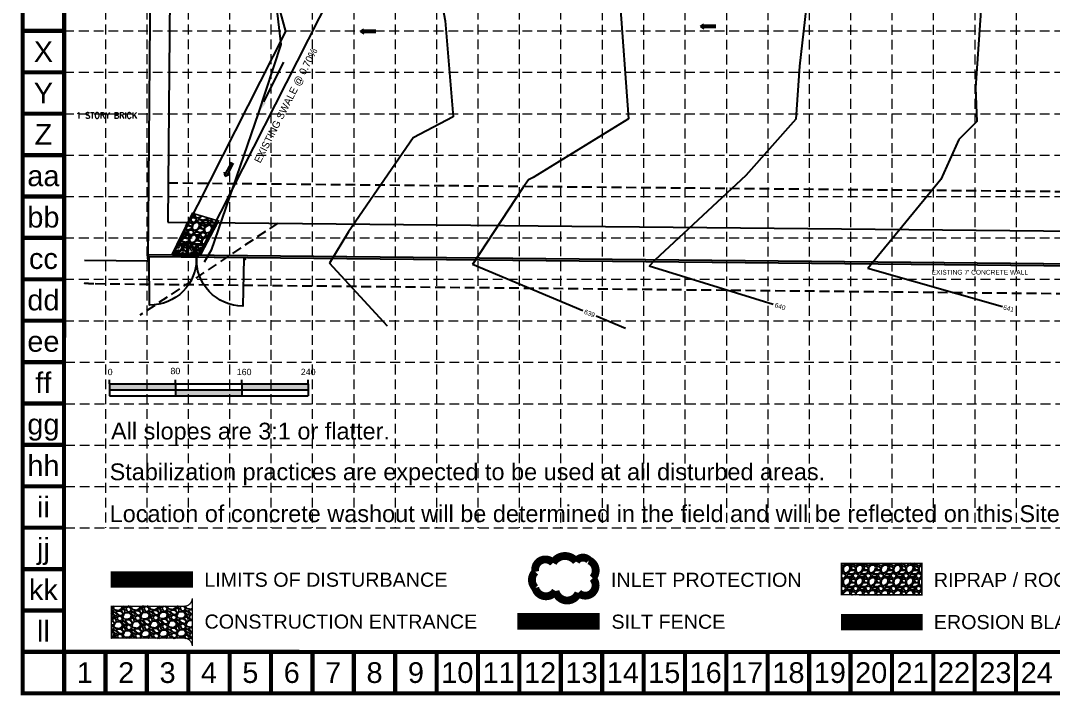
# Model space of a CAD drawing. Header units: feet. Extents: x 5061 to 5734, y 4682 to 5103.
# Drawn here: x 5060.7 to 5322.4, y 4682 to 4853.1 of the extents above; entities that cross this region are included whole.
import ezdxf
from ezdxf.enums import TextEntityAlignment as Align

# ---------------------------------------------------------------- set-up
doc = ezdxf.new("R2010")
doc.units = ezdxf.units.FT
doc.header["$LTSCALE"] = 20
doc.header["$MEASUREMENT"] = 0
for name, pattern in [('ACAD_ISO02W100', [15, 12, -3]), ('HIDDEN', [0.1875, 0.125, -0.0625]), ('PHANTOM', [1.4375, 1, -0.0625, 0.125, -0.0625, 0.125, -0.0625])]:
    doc.linetypes.add(name, pattern=pattern)
for name, color, linetype in [('BASE', 7, 'Continuous'), ('E-BLDG', 5, 'Continuous'), ('E-BLDG-TXT', 3, 'Continuous'), ('E-BOUNDARY', 4, 'PHANTOM'), ('E-ESMT', 2, 'HIDDEN'), ('E-FENCE', 1, 'Continuous'), ('E-PVMT', 2, 'Continuous'), ('EC', 35, 'Continuous'), ('GRID', 254, 'HIDDEN'), ('LEGEND', 7, 'Continuous'), ('NARROW', 7, 'Continuous'), ('P-ESMT', 2, 'HIDDEN'), ('P-FLOW-ARROWS', 250, 'Continuous')]:
    doc.layers.add(name, color=color, linetype=linetype)
doc.styles.add('Bldg-Txt-.20', font='simplex.shx', dxfattribs={"height": 0.3125})
doc.styles.add("L200'", font='ARIAL.TTF', dxfattribs={"height": 0.001969})
doc.styles.get("Standard").update_dxf_attribs({"font": 'ARIAL.TTF'})
doc.styles.add('TEXTM', font='arch-1.shx')
doc.styles.add('TEXTS', font='arch-1.shx')

# ---------------------------------------------------------------- blocks, each defined once
blk = doc.blocks.new('df')
for p, q in [((0.001, 0.013), (0.177, 0.013)), ((0.194, 0.001), (0.153, 0.031)), ((0.194, 0.001), (0.153, -0.029)), ((0.001, -0.012), (0.177, -0.012))]:
    blk.add_line(p, q)
blk = doc.blocks.new('A$C0CA6349E')
h = blk.add_hatch(color=7)
h.paths.add_polyline_path([(82.2, 7.2), (82.2, 14.4), (2.2, 14.4), (2.2, 7.2)])
h.paths.add_polyline_path([(82.2, 7.2), (82.2, 0), (162.2, 0), (162.2, 7.2)])
h.paths.add_polyline_path([(162.2, 14.4), (162.2, 7.2), (242.2, 7.2), (242.2, 14.4)])
at = {"color": 7}
for p, q in [((2.2, 14.4), (2.2, 19.2)), ((2.2, 14.4), (82.2, 14.4)), ((2.2, 14.4), (2.2, 0)), ((82.2, 14.4), (82.2, 19.2)), ((82.2, 14.4), (242.2, 14.4)), ((82.2, 14.4), (82.2, 0)), ((162.2, 14.4), (162.2, 19.2)), ((162.2, 14.4), (162.2, 0)), ((242.2, 14.4), (242.2, 19.2)), ((242.2, 14.4), (242.2, 0)), ((2.2, 7.2), (242.2, 7.2)), ((2.2, 0), (82.2, 0)), ((82.2, 0), (242.2, 0))]:
    blk.add_line(p, q, dxfattribs=at)
for s, p in [('0', (0.1, 24.9)), ('80', (75.9, 26.1)), ('160', (156, 24.9)), ('240', (233.4, 24.9))]:
    blk.add_text(s, height=7.68, dxfattribs=at).set_placement(p)

msp = doc.modelspace()

# ---------------------------------------------------------------- hatches: boundary and pattern name
at = {"layer": 'LEGEND', "linetype": 'ACAD_ISO02W100'}
h = msp.add_hatch(dxfattribs=at)
h.set_pattern_fill('GRAVEL', color=240, scale=3.199581, angle=-12.1964, style=0)
h.set_pattern_definition([(215.816405, (4842.67717, 4685.695), (-31.10249249, -22.73864798), [0.43046, -42.6155]), (172.773305, (4842.32812, 4685.4431), (38.2043178, -4.984112304), [0.73868, -73.129383]), (120.314005, (4841.5953, 4685.53602), (23.8381095, -41.16056358), [0.520853, -51.56455]), (255.077305, (4840.20664, 4685.0178), (16.64643206, 61.87132686), [0.672674, -66.594665]), (280.637305, (4840.03342, 4684.36781), (-7.52540445, 40.90813195), [0.65961, -65.301442]), (345.077305, (4840.15518, 4683.71954), (-61.87132686, 16.64643206), [0.672674, -66.594665]), (25.497805, (4840.80516, 4683.54631), (-47.41528694, -22.48620137), [0.889576, -88.067984]), (60.058905, (4841.6081, 4683.92926), (36.76256665, 64.07030778), [0.839852, -83.14534]), (109.233205, (4842.02727, 4684.65702), (-16.23153772, 46.06335245), [0.674952, -66.820283]), (163.04001, (4841.80494, 4685.2943), (33.72505716, -10.56283227), [0.77056, -37.757497]), (210.201005, (4841.06789, 4685.51908), (-44.963878247, -26.289524497), [0.996503, -98.65388]), (126.6177, (4843.29597, 4684.31733), (-17.83583394, 23.49585493), [0.34012, -33.67189]), (159.272805, (4843.0931, 4684.59032), (39.30381147, -15.0421536), [0.647074, -64.060446]), (212.8036, (4842.488, 4684.8193), (-0.675954, -3.127365), [0.452488, -4.0724]), (191.0022, (4842.3501, 4685.24194), (16.9887274, 2.87496194), [0.243674, -24.12361]), (279.605, (4842.1109, 4685.19543), (-1.0995013, 10.0580464), [0.344604, -16.885667]), (18.7674, (4842.1684, 4684.85566), (10.7339951, 4.2268748), [0.5597, -18.096904]), (149.3687, (4842.6984, 4685.0357), (5.578776, -4.4792672), [0.404718, -9.713246]), (4.193105, (4840.29704, 4685.58749), (33.30150265, 2.62252708), [0.566966, -56.129754]), (58.149805, (4840.8625, 4685.62894), (-19.94493628, -31.6971963), [0.475653, -47.08954]), (281.0022, (4842.83354, 4685.6612), (-2.87496194, 16.9887274), [0.487344, -23.87994]), (331.414105, (4842.92655, 4685.18281), (-29.24578837, 16.1416105), [0.566966, -56.129754]), (327.2476, (4839.87795, 4683.64852), (-14.28491975, 9.63448657), [0.546744, -26.79049]), (282.578705, (4840.33777, 4683.35273), (-8.20129833, 37.78077803), [0.45811, -45.352918]), (54.605, (4842.18886, 4682.52708), (9.6345018, 14.28490953), [0.487344, -23.87994]), (5.157605, (4842.47114, 4682.92435), (-43.35954891, -3.7220346), [0.53635, -53.098403]), (57.2476, (4840.65645, 4682.8583), (-9.63448657, -14.28491975), [0.273372, -27.06386]), (89.1135, (4842.0012, 4682.56763), (-0.4235399, 13.1854102), [0.163147, -16.151578]), (153.7674, (4842.00374, 4682.7308), (8.7061406, -5.1552202), [0.65961, -12.5326]), (173.812605, (4841.41207, 4683.02232), (31.94959142, -3.63217833), [0.61128, -60.51663]), (291.4937, (4842.1076, 4684.5742), (-1.7754603, 6.9306813), [0.46145, -11.074803]), (340.960805, (4842.27665, 4684.14483), (51.813270245, -17.745970693), [0.805635, -79.757757]), (48.749, (4843.0382, 4683.88203), (-17.24113396, -19.18773214), [0.329416, -32.612286]), (77.8036, (4843.2554, 4684.1297), (-2.45141, 3.803318), [0.191975, -3.007606]), (108.060005, (4841.3698, 4683.12966), (7.77775965, -24.59536736), [0.4445, -44.0055]), (35.816405, (4841.232, 4683.55226), (31.10249249, 22.73864798), [0.860918, -42.185042]), (347.8036, (4841.93, 4684.056), (3.803318, 2.45141), [0.83189, -2.36769]), (313.108405, (4842.74323, 4683.88031), (-26.5419367, 28.65111031), [0.5059, -50.083918]), (241.8582, (4843.08895, 4683.51098), (-5.8311797, -11.8335019), [0.465865, -22.827436]), (195.449605, (4842.86922, 4683.10018), (-66.179445734, -18.430539164), [0.75851, -75.092483]), (163.229705, (4842.13812, 4682.89812), (-39.979781464, 11.914750275), [0.802452, -79.442633])])
h.paths.add_polyline_path([(5099.13, 4794.01), (5106.44, 4793.81), (5110.93, 4802.31), (5104.26, 4804.28)])
h = msp.add_hatch(dxfattribs=at)
h.set_pattern_fill('GRAVEL', color=240, scale=3.199581, style=0)
h.set_pattern_definition([(228.0128, (5041.2657, 4545.94462), (-25.59664234, -28.7962333), [0.43046, -42.6155]), (184.9697, (5040.97773, 4545.62467), (38.394975364, 3.199553186), [0.73868, -73.129383]), (132.5104, (5040.24183, 4545.56067), (31.9957803, -35.19541875), [0.520853, -51.56455]), (267.2737, (5038.99399, 4544.76078), (3.19956826, 63.99162094), [0.672674, -66.594665]), (292.8337, (5038.962, 4544.08887), (-15.99793669, 38.39496052), [0.65961, -65.301442]), (357.2737, (5039.21796, 4543.48095), (-63.99162094, 3.19956826), [0.672674, -66.594665]), (37.6942, (5039.88987, 4543.44895), (-41.594576503, -31.9957793), [0.889576, -88.067984]), (72.2553, (5040.59378, 4543.99288), (22.397101436, 70.39076994), [0.839852, -83.14534]), (121.4296, (5040.84975, 4544.79278), (-25.596674346, 41.59453712), [0.674952, -66.820283]), (175.2364, (5040.4978, 4545.3687), (35.19539403, -3.1995539), [0.77056, -37.757497]), (222.3974, (5039.72989, 4545.43269), (-38.39499552, -35.195365666), [0.996503, -98.65388]), (138.8141, (5042.16158, 4544.72878), (-22.39707643, 19.1974774), [0.34012, -33.67189]), (171.4692, (5041.90561, 4544.95275), (41.59454751, -6.39918731), [0.647074, -64.060446]), (225, (5041.2657, 4545.0487), (-4e-16, -3.199582), [0.452488, -4.0724]), (203.1986, (5041.04172, 4545.4327), (15.99790414, 6.39916624), [0.243674, -24.12361]), (291.8014, (5040.81775, 4545.3367), (-3.1995807, 9.5987439), [0.344604, -16.885667]), (30.9638, (5040.94573, 4545.01675), (9.5987367, 6.3991699), [0.5597, -18.096904]), (161.5651, (5041.4257, 4545.3047), (6.3991634, -3.199576), [0.404718, -9.713246]), (16.3895, (5038.962, 4545.3367), (31.99581703, 9.59871967), [0.566966, -56.129754]), (70.3462, (5039.50592, 4545.49668), (-12.7983088, -35.19539783), [0.475653, -47.08954]), (293.1986, (5041.42567, 4545.94462), (-6.39916624, 15.99790414), [0.487344, -23.879938]), (343.6105, (5041.61765, 4545.49668), (-31.99581703, 9.59871967), [0.566966, -56.129754]), (339.444, (5038.962, 4543.35296), (-15.9979109, 6.3991492), [0.546744, -26.79049]), (294.7751, (5039.47393, 4543.161), (-15.99788001, 35.19540195), [0.45811, -45.352918]), (66.8014, (5041.45767, 4542.74504), (6.39916624, 15.99790414), [0.487344, -23.879938]), (17.354, (5041.64964, 4543.19298), (-41.59455946, -12.79830641), [0.53635, -53.098403]), (69.444, (5039.88987, 4542.74504), (-6.3991492, -15.9979109), [0.273372, -27.06386]), (101.3099, (5041.2657, 4542.74504), (-3.1995734, 12.7983264), [0.163147, -16.151578]), (165.9638, (5041.2337, 4542.905), (9.5987447, -3.1995748), [0.65961, -12.5326]), (186.009, (5040.59378, 4543.065), (31.9958092, 3.19957882), [0.61128, -60.51663]), (303.6901, (5040.9457, 4544.7288), (-3.1995853, 6.3991606), [0.46145, -11.074803]), (353.1572, (5041.2017, 4544.34483), (54.39287497, -6.39918759), [0.805635, -79.757757]), (60.9454, (5042.0016, 4544.24885), (-12.7983241, -22.39706823), [0.329416, -32.612286]), (90, (5042.1616, 4544.5368), (-3.19958, 3.19958), [0.191975, -3.007606]), (120.2564, (5040.5298, 4543.161), (12.79830764, -22.39707486), [0.4445, -44.0055]), (48.0128, (5040.30582, 4543.54494), (25.59664234, 28.7962333), [0.860918, -42.185042]), (0, (5040.8817, 4544.185), (3.19958, 3.19958), [0.83189, -2.36769]), (325.3048, (5041.71363, 4544.18485), (-31.99579163, 22.39709455), [0.5059, -50.083918]), (254.0546, (5042.1296, 4543.8969), (-3.19958065, -12.7983244), [0.465865, -22.827436]), (207.646, (5042.0016, 4543.44895), (-60.792025585, -31.99583468), [0.75851, -75.092483]), (175.4261, (5041.32968, 4543.097), (-41.594554786, 3.199564366), [0.802452, -79.442633])])
h.paths.add_polyline_path([(5268.93, 4707.53), (5289.29, 4707.5), (5289.29, 4715.49), (5268.93, 4715.46)])
at = {"layer": 'LEGEND'}
h = msp.add_hatch(dxfattribs=at)
h.set_pattern_fill('GRAVEL', color=4, scale=3.234608, angle=-43.9343, style=0)
h.set_pattern_definition([(184.078545, (562.46417, 2739.86812), (-38.833356356, -3.010029208), [0.4351712, -43.0820285]), (141.0354448, (562.0301, 2739.83717), (30.196567389, -24.6019772584), [0.7467675, -73.9299577]), (88.576145, (561.44946, 2740.30676), (-1.3934883644, -48.065710054), [0.5265554, -52.129046]), (223.339445, (559.97994, 2740.59969), (47.2148732037, 44.342914001), [0.6800375, -67.323701]), (248.899445, (559.48535, 2740.13297), (15.28448742, 39.17370288), [0.6668306, -66.016321]), (313.339445, (559.24529, 2739.51085), (-44.342914001, 47.2148732037), [0.6800375, -67.323701]), (353.7599448, (559.71201, 2739.01625), (-52.7244243086, 5.8820383922), [0.8993148, -89.0320966]), (28.3210448, (560.606, 2738.9185), (65.679604864, 35.5359326573), [0.8490458, -84.0555616]), (77.495345, (561.35341, 2739.3213), (10.5406872885, 48.2358833703), [0.6823406, -67.5517894]), (131.302145, (561.50115, 2739.98746), (23.378694352, -27.016378962), [0.7789971, -38.1708423]), (178.4631448, (560.98699, 2740.57267), (-52.6393451984, 1.308399333), [1.0074122, -99.7338812]), (94.879845, (562.26357, 2738.35456), (-2.839869237, 29.686087487), [0.343842, -34.04051]), (127.534945, (562.23432, 2738.69716), (25.7930933087, -33.8343224424), [0.6541574, -64.7617395]), (181.065745, (561.8358, 2739.216), (-2.2442768, -2.3293597), [0.4574415, -4.1169832]), (159.264345, (561.94203, 2739.6525), (16.135349755, -6.562658955), [0.2463413, -24.387699]), (247.867145, (561.71165, 2739.73974), (4.403470214, 9.23235365), [0.348377, -17.0705208]), (347.029545, (561.5804, 2739.41703), (11.476630324, -2.074100144), [0.5658267, -18.2950172]), (117.630845, (562.1318, 2739.29), (2.4144465, -6.81790856), [0.4091488, -9.8195809]), (332.455245, (560.36062, 2741.04142), (30.0264074366, -15.454706234), [0.5731725, -56.7442266]), (26.411945, (560.86882, 2740.77636), (-34.004467361, -16.645860366), [0.48086, -47.6050455]), (249.264345, (562.58064, 2739.7559), (6.562658955, 16.135349755), [0.4926793, -24.1413609]), (299.676245, (562.4062, 2739.29514), (-16.5607833213, 29.430826426), [0.5731725, -56.7442266]), (295.509745, (558.96917, 2739.5972), (-7.158256132, 15.880093564), [0.5527298, -27.0837738]), (250.840845, (559.2072, 2739.09837), (13.04026828, 36.844320423), [0.4631247, -45.8494135]), (22.867145, (560.35966, 2737.4041), (15.880101232, 7.15823925), [0.4926793, -24.1413609]), (333.419745, (560.81362, 2737.59555), (-39.258764259, 19.858171049), [0.5422206, -53.679691]), (25.509745, (559.21827, 2738.5038), (-15.880093564, -7.158256132), [0.276365, -27.3601387]), (57.375645, (560.2199, 2737.53876), (6.64775274, 11.56170868), [0.1649327, -16.328395]), (122.029545, (560.3088, 2737.6777), (4.74380657, -9.06218414), [0.6668306, -12.6697978]), (142.074745, (559.95516, 2738.24299), (25.5378642857, -20.113403401), [0.6179719, -61.1791265]), (259.755845, (561.3784, 2739.2074), (2.15918915, 6.90299616), [0.4665016, -11.1960424]), (309.2229448, (561.29545, 2738.74832), (35.110531732, -42.811429631), [0.8144549, -80.6308945]), (17.011145, (561.81046, 2738.11737), (-25.027370007, -7.328409457), [0.3330223, -32.9693048]), (46.065745, (562.129, 2738.2148), (-0.0850829, 4.5736352), [0.1940765, -3.0405315]), (76.322145, (559.9759, 2738.35776), (-6.392514296, -25.282611984), [0.4493647, -44.4872457]), (4.078545, (560.08216, 2738.79438), (38.833356356, 3.010029208), [0.8703424, -42.6468573]), (316.065745, (560.9503, 2738.8563), (4.5736352, 0.0850829), [0.840998, -2.39361]), (281.370545, (561.55593, 2738.27277), (-7.583624586, 38.748281747), [0.5114368, -50.6322052]), (210.120345, (561.65676, 2737.77137), (-11.30646361, -7.073160507), [0.4709654, -23.0773366]), (163.7117448, (561.24939, 2737.53503), (-66.7005904302, 19.3476290178), [0.7668123, -75.9145482]), (131.4918448, (560.51335, 2737.7501), (-28.037404164, 31.5049379837), [0.8112364, -80.3123212])])
edge = h.paths.add_edge_path()
edge.add_line((5104.23, 4694.49), (5104.23, 4706.62))
edge.add_arc((5102.21, 4706.62), 2.02, -89.9609, 0, ccw=False)
edge.add_line((5102.21, 4704.6), (5083.68, 4704.6))
edge.add_line((5083.68, 4704.6), (5083.68, 4696.51))
edge.add_line((5083.68, 4696.51), (5102.21, 4696.51))
edge.add_arc((5102.21, 4694.49), 2.02, 0, 90.0391, ccw=False)

# ---------------------------------------------------------------- linework, layer by layer
at = {"layer": 'BASE', "const_width": 1.05}
for points in [[(5061.23, 4682.52), (5733.23, 4682.52), (5733.23, 5102.52), (5061.23, 5102.52)], [(5071.7, 4693.02), (5722.76, 4693), (5722.74, 5092.03), (5071.84, 5092.04)]]:
    msp.add_lwpolyline(points, close=True, dxfattribs=at)
for points in [[(5071.73, 4850.52), (5061.23, 4850.52)], [(5071.73, 4840.02), (5061.23, 4840.02)], [(5071.73, 4829.52), (5061.23, 4829.52)], [(5071.73, 4819.02), (5061.23, 4819.02)], [(5071.73, 4808.52), (5061.23, 4808.52)], [(5071.73, 4798.02), (5061.23, 4798.02)], [(5071.73, 4787.52), (5061.23, 4787.52)], [(5071.73, 4777.02), (5061.23, 4777.02)], [(5071.73, 4766.52), (5061.23, 4766.52)], [(5071.73, 4756.02), (5061.23, 4756.02)], [(5071.73, 4745.52), (5061.23, 4745.52)], [(5071.73, 4735.02), (5061.23, 4735.02)], [(5071.73, 4724.52), (5061.23, 4724.52)], [(5071.73, 4714.02), (5061.23, 4714.02)], [(5071.73, 4703.52), (5061.23, 4703.52)], [(5071.73, 4693.02), (5061.23, 4693.02)], [(5071.73, 4682.52), (5071.73, 4693.02)], [(5082.23, 4682.52), (5082.23, 4693.02)], [(5092.73, 4682.52), (5092.73, 4693.02)], [(5103.23, 4682.52), (5103.23, 4693.02)], [(5113.73, 4682.52), (5113.73, 4693.02)], [(5124.23, 4682.52), (5124.23, 4693.02)], [(5134.73, 4682.52), (5134.73, 4693.02)], [(5145.23, 4682.52), (5145.23, 4693.02)], [(5155.73, 4682.52), (5155.73, 4693.02)], [(5166.23, 4682.52), (5166.23, 4693.02)], [(5176.73, 4682.52), (5176.73, 4693.02)], [(5187.23, 4682.52), (5187.23, 4693.02)], [(5197.73, 4682.52), (5197.73, 4693.02)], [(5208.23, 4682.52), (5208.23, 4693.02)], [(5218.73, 4682.52), (5218.73, 4693.02)], [(5229.23, 4682.52), (5229.23, 4693.02)], [(5239.73, 4682.52), (5239.73, 4693.02)], [(5250.23, 4682.52), (5250.23, 4693.02)], [(5260.73, 4682.52), (5260.73, 4693.02)], [(5271.23, 4682.52), (5271.23, 4693.02)], [(5281.73, 4682.52), (5281.73, 4693.02)], [(5292.23, 4682.52), (5292.23, 4693.02)], [(5302.73, 4682.52), (5302.73, 4693.02)], [(5313.23, 4682.52), (5313.23, 4693.02)]]:
    msp.add_lwpolyline(points, dxfattribs=at)
at = {"layer": 'E-BLDG', "color": 253, "elevation": 636.53}
msp.add_lwpolyline([(5093.7, 4883.76), (5092.97, 4792.16), (5076.9, 4792.29)], dxfattribs=at)
at = {"layer": 'E-BOUNDARY', "color": 7, "linetype": 'Continuous'}
for p, q in [((5100, 4999.04), (5098.01, 4801.99)), ((5098.01, 4801.99), (5394.04, 4799.14))]:
    msp.add_line(p, q, dxfattribs=at)
at = {"layer": 'E-ESMT', "color": 253}
for p, q in [((5125.92, 4801.72), (5090.95, 4778.39)), ((5079.63, 4786.43), (5625.06, 4780.82))]:
    msp.add_line(p, q, dxfattribs=at)
msp.add_arc((5079.94, 4816.43), 30, 263.9987, 269.4107, dxfattribs=at)
at = {"layer": 'E-FENCE', "color": 7}
for points in [[(5092.92, 4793.23), (5092.91, 4792.83), (5093.31, 4792.83), (5093.32, 4793.23)], [(5117.32, 4793), (5117.31, 4792.6), (5117.71, 4792.6), (5117.72, 4793)]]:
    msp.add_lwpolyline(points, close=True, dxfattribs=at)
msp.add_lwpolyline([(5117.32, 4793), (5117.04, 4780.72, -0.424991), (5105.32, 4793.11, -0.424991), (5093.38, 4780.96), (5093.32, 4793.23)], format="xyb", dxfattribs=at)
at = {"layer": 'E-PVMT', "color": 7}
for p, q in [((5641.65, 4788.19), (5092.98, 4793.69)), ((5642.14, 4787.69), (5092.98, 4793.19))]:
    msp.add_line(p, q, dxfattribs=at)
at = {"layer": 'EC', "color": 5}
for p, q in [((5105.89, 4793.56), (5209.79, 4998.05)), ((5128.02, 4850.37), (5099.44, 4954.26)), ((5099.19, 4793.62), (5128.02, 4850.37)), ((5100.71, 4796.61), (5099.19, 4793.62)), ((5100.34, 4794.61), (5100.53, 4794.94)), ((5100.53, 4795.59), (5100.35, 4795.9)), ((5100.47, 4796.14), (5100.53, 4796.24)), ((5100.53, 4796.24), (5100.9, 4796.24)), ((5100.53, 4795.59), (5100.9, 4795.59)), ((5100.53, 4794.94), (5100.9, 4794.94)), ((5100.71, 4796.61), (5107.41, 4796.55)), ((5101.09, 4795.91), (5100.9, 4796.24)), ((5100.9, 4795.59), (5101.09, 4795.91)), ((5101.09, 4794.61), (5100.9, 4794.94)), ((5101.47, 4796.56), (5101.49, 4796.6)), ((5101.65, 4796.24), (5101.47, 4796.56)), ((5101.47, 4795.26), (5101.65, 4795.59)), ((5101.65, 4794.94), (5101.47, 4795.26)), ((5101.65, 4796.24), (5102.03, 4796.24)), ((5101.65, 4795.59), (5102.03, 4795.59)), ((5101.65, 4794.94), (5102.03, 4794.94)), ((5102.03, 4796.24), (5102.22, 4796.56)), ((5102.22, 4795.26), (5102.03, 4795.59)), ((5102.03, 4794.94), (5102.22, 4795.26)), ((5102.22, 4796.56), (5102.2, 4796.6)), ((5102.59, 4795.91), (5102.78, 4796.24)), ((5102.78, 4795.59), (5102.59, 4795.91)), ((5102.59, 4794.61), (5102.78, 4794.94)), ((5102.78, 4796.24), (5103.15, 4796.24)), ((5102.78, 4795.59), (5103.15, 4795.59)), ((5102.78, 4794.94), (5103.15, 4794.94)), ((5103.34, 4795.91), (5103.15, 4796.24)), ((5103.15, 4795.59), (5103.34, 4795.91)), ((5103.34, 4794.61), (5103.15, 4794.94)), ((5103.72, 4796.56), (5103.73, 4796.58)), ((5103.9, 4796.24), (5103.72, 4796.56)), ((5103.72, 4795.26), (5103.9, 4795.59)), ((5103.84, 4795.05), (5103.72, 4795.26)), ((5103.9, 4794.94), (5103.84, 4795.05)), ((5103.9, 4796.24), (5104.28, 4796.24)), ((5103.9, 4795.59), (5104.12, 4795.59)), ((5103.9, 4794.94), (5104.28, 4794.94)), ((5104.28, 4796.24), (5104.47, 4796.56)), ((5104.28, 4794.94), (5104.47, 4795.26)), ((5104.47, 4795.26), (5104.31, 4795.53)), ((5104.47, 4796.56), (5104.46, 4796.58)), ((5104.84, 4794.61), (5105.03, 4794.94)), ((5105.03, 4795.59), (5104.88, 4795.84)), ((5105.03, 4795.59), (5105.4, 4795.59)), ((5105.03, 4794.94), (5105.4, 4794.94)), ((5105.4, 4795.59), (5105.59, 4795.91)), ((5105.59, 4794.61), (5105.4, 4794.94)), ((5105.59, 4795.91), (5105.46, 4796.14)), ((5105.89, 4793.56), (5107.41, 4796.55)), ((5105.97, 4795.26), (5106.15, 4795.59)), ((5106.15, 4794.94), (5105.97, 4795.26)), ((5106.15, 4796.24), (5106.03, 4796.45)), ((5106.15, 4796.24), (5106.53, 4796.24)), ((5106.15, 4795.59), (5106.53, 4795.59)), ((5106.15, 4794.94), (5106.53, 4794.94)), ((5106.53, 4796.24), (5106.71, 4796.56)), ((5106.72, 4795.26), (5106.53, 4795.59)), ((5106.53, 4794.94), (5106.72, 4795.26)), ((5099.19, 4793.62), (5105.89, 4793.56)), ((5099.4, 4793.64), (5099.3, 4793.83)), ((5099.4, 4793.64), (5099.78, 4793.64)), ((5099.53, 4794.29), (5099.78, 4794.29)), ((5099.97, 4793.96), (5099.78, 4794.29)), ((5099.78, 4793.64), (5099.97, 4793.96)), ((5100.53, 4794.29), (5100.34, 4794.61)), ((5100.51, 4793.61), (5100.53, 4793.64)), ((5100.53, 4794.29), (5100.9, 4794.29)), ((5100.53, 4793.64), (5100.9, 4793.64)), ((5100.9, 4794.29), (5101.09, 4794.61)), ((5100.92, 4793.61), (5100.9, 4793.64)), ((5101.47, 4793.96), (5101.65, 4794.29)), ((5101.65, 4793.64), (5101.47, 4793.96)), ((5101.65, 4794.29), (5102.03, 4794.29)), ((5101.65, 4793.64), (5102.03, 4793.64)), ((5102.22, 4793.96), (5102.03, 4794.29)), ((5102.03, 4793.64), (5102.22, 4793.96)), ((5102.78, 4794.29), (5102.59, 4794.61)), ((5102.75, 4793.59), (5102.78, 4793.64)), ((5102.78, 4794.29), (5103.15, 4794.29)), ((5102.78, 4793.64), (5103.13, 4793.64)), ((5103.13, 4793.64), (5103.15, 4793.64)), ((5103.15, 4794.29), (5103.34, 4794.61)), ((5103.18, 4793.59), (5103.15, 4793.64)), ((5103.72, 4793.96), (5103.9, 4794.29)), ((5103.9, 4793.64), (5103.72, 4793.96)), ((5103.9, 4794.29), (5104.28, 4794.29)), ((5103.9, 4793.64), (5104.28, 4793.64)), ((5104.47, 4793.96), (5104.28, 4794.29)), ((5104.28, 4793.64), (5104.47, 4793.96)), ((5105.03, 4794.29), (5104.84, 4794.61)), ((5104.99, 4793.57), (5105.03, 4793.64)), ((5105.03, 4794.29), (5105.4, 4794.29)), ((5105.03, 4793.64), (5105.4, 4793.64)), ((5105.4, 4794.29), (5105.59, 4794.61)), ((5105.45, 4793.57), (5105.4, 4793.64)), ((5105.97, 4793.96), (5106.15, 4794.29)), ((5106.04, 4793.84), (5105.97, 4793.96)), ((5106.15, 4794.29), (5106.26, 4794.29))]:
    msp.add_line(p, q, dxfattribs=at)
at = {"layer": 'EC', "color": 35}
for p, q in [((5122.88, 4879.48, 637), (5126.67, 4847.06, 637)), ((5163.63, 4879.05, 638), (5168.37, 4853.1, 638)), ((5262.47, 4877.91, 640), (5258.25, 4841.54, 640)), ((5305.79, 4877.34, 641), (5302.9, 4836.11, 641)), ((5212.52, 4860.98, 639), (5214.93, 4828.23, 639)), ((5168.37, 4853.1, 638), (5170.44, 4828.72, 638)), ((5126.67, 4847.06, 637), (5120.95, 4829.57, 637)), ((5258.25, 4841.54, 640), (5257.37, 4828.16, 640)), ((5302.9, 4836.11, 641), (5303.23, 4827.51, 641)), ((5120.95, 4829.57, 637), (5109.05, 4794.89, 637)), ((5170.44, 4828.72, 638), (5160.31, 4823.39, 638)), ((5214.93, 4828.23, 639), (5190.72, 4813.38, 639)), ((5257.37, 4828.16, 640), (5244.63, 4813.88, 640)), ((5303.23, 4827.51, 641), (5298.69, 4822.95, 641)), ((5160.31, 4823.39, 638), (5143.85, 4799.54, 638)), ((5298.69, 4822.95, 641), (5294.18, 4812.85, 641)), ((5190.72, 4813.38, 639), (5189.51, 4812.75, 639)), ((5244.63, 4813.88, 640), (5221.55, 4792.41, 640)), ((5188.09, 4810.69, 639), (5175.36, 4791.24, 639)), ((5189.51, 4812.75, 639), (5188.09, 4810.69, 639)), ((5294.18, 4812.85, 641), (5275.63, 4790.28, 641)), ((5143.85, 4799.54, 638), (5139.05, 4791.59, 638)), ((5109.05, 4794.89, 637), (5107.24, 4791.9, 637)), ((5221.55, 4792.41, 640), (5220.12, 4790.81, 640)), ((5153.74, 4775.66, -0.28), (5139.05, 4791.59, 638.01)), ((5203.35, 4779.56, 177.93), (5175.36, 4791.24, 639.01)), ((5251.61, 4781.17, 263.25), (5220.12, 4790.81, 640.01)), ((5309.82, 4780.54, 261.72), (5275.63, 4790.28, 641.01)), ((5214.15, 4775.05), (5206.69, 4778.16, 122.77))]:
    msp.add_line(p, q, dxfattribs=at)
at = {"layer": 'EC', "color": 5}
msp.add_lwpolyline([(5122.36, 4832.55), (5127.45, 4842.58)], dxfattribs=at)
msp.add_solid([(5122.92, 4832.27), (5120.66, 4829.21), (5121.8, 4832.83)], dxfattribs=at)
at = {"layer": 'GRID', "color": 252, "linetype": 'HIDDEN', "lineweight": 0}
for p, q in [((5082.19, 5092.12), (5082.19, 4724.47)), ((5092.69, 5092.12), (5092.69, 4724.47)), ((5103.19, 5092.12), (5103.19, 4724.47)), ((5113.69, 5092.12), (5113.69, 4724.47)), ((5124.19, 5092.12), (5124.19, 4724.47)), ((5134.69, 5092.12), (5134.69, 4724.47)), ((5145.19, 5092.12), (5145.19, 4724.47)), ((5155.69, 5092.12), (5155.69, 4724.47)), ((5166.19, 5092.12), (5166.19, 4724.47)), ((5176.69, 5092.12), (5176.69, 4724.47)), ((5187.19, 5092.12), (5187.19, 4724.47)), ((5197.69, 5092.12), (5197.69, 4724.47)), ((5208.23, 5092.02), (5208.23, 4724.47)), ((5218.73, 5092.02), (5218.73, 4724.47)), ((5229.23, 5092.02), (5229.23, 4724.47)), ((5239.73, 5092.02), (5239.73, 4724.47)), ((5250.23, 5092.02), (5250.23, 4724.47)), ((5260.73, 5092.02), (5260.73, 4724.47)), ((5271.23, 5092.02), (5271.23, 4724.47)), ((5281.73, 5092.02), (5281.73, 4724.47)), ((5292.23, 5092.02), (5292.23, 4724.47)), ((5302.73, 5092.02), (5302.73, 4724.47)), ((5313.23, 5092.02), (5313.23, 4724.47)), ((5071.73, 4850.52), (5722.73, 4850.52)), ((5071.73, 4840.02), (5722.73, 4840.02)), ((5071.73, 4829.52), (5722.73, 4829.52)), ((5071.73, 4819.02), (5722.73, 4819.02)), ((5071.73, 4808.52), (5722.73, 4808.52)), ((5071.73, 4798.02), (5722.73, 4798.02)), ((5071.73, 4787.52), (5722.73, 4787.52)), ((5071.73, 4777.02), (5722.73, 4777.02)), ((5071.96, 4766.47), (5722.96, 4766.47)), ((5071.96, 4755.97), (5722.96, 4755.97)), ((5071.96, 4745.47), (5722.96, 4745.47)), ((5071.96, 4734.97), (5722.96, 4734.97)), ((5071.96, 4724.47), (5722.96, 4724.47))]:
    msp.add_line(p, q, dxfattribs=at)
at = {"layer": 'LEGEND', "color": 240, "const_width": 0.4}
for points in [[(5099.13, 4794.01), (5106.44, 4793.81), (5110.93, 4802.31), (5104.26, 4804.28)], [(5268.93, 4707.53), (5289.29, 4707.5), (5289.29, 4715.49), (5268.93, 4715.46)]]:
    msp.add_lwpolyline(points, close=True, dxfattribs=at)
at = {"layer": 'LEGEND', "color": 170, "ltscale": 100, "const_width": 1.99}
msp.add_lwpolyline([(5195.77, 4715.6, 0.520567), (5195.77, 4715.6, 0.765195), (5191.27, 4713.34, 0.417879), (5191.24, 4709.26, 0.6649), (5196.39, 4708.47, 0.744833), (5202.19, 4707.98, 0.975642), (5205.81, 4711.72, 0.520567), (5204.91, 4716.22, 0.520567), (5201.61, 4715.92, 0.540264), (5195.77, 4715.6)], format="xyb", close=True, dxfattribs=at)
at = {"layer": 'LEGEND', "color": 1, "linetype": 'HIDDEN', "ltscale": 2, "const_width": 4.16}
msp.add_lwpolyline([(5083.53, 4711.4), (5104.39, 4711.4)], dxfattribs=at)
at = {"layer": 'LEGEND', "color": 4, "const_width": 0.323}
msp.add_lwpolyline([(5104.23, 4694.49), (5104.23, 4706.62, -0.414014), (5102.21, 4704.6), (5083.68, 4704.6), (5083.68, 4696.51), (5102.21, 4696.51, -0.414413)], format="xyb", close=True, dxfattribs=at)
at = {"layer": 'LEGEND', "color": 200, "const_width": 4.16}
msp.add_lwpolyline([(5186.7, 4700.78), (5207.57, 4700.78)], dxfattribs=at)
at = {"layer": 'LEGEND', "color": 84, "const_width": 4.16}
msp.add_lwpolyline([(5268.82, 4700.59), (5289.49, 4700.59)], dxfattribs=at)
at = {"layer": 'P-ESMT', "color": 253}
msp.add_line((5098.11, 4811.99), (5384.14, 4809.23), dxfattribs=at)

# ---------------------------------------------------------------- block references
at = {"layer": 'NARROW', "ltscale": 500, "xscale": 0.2100000000000364, "yscale": 0.2100000000000364, "zscale": 0.2099999999998374}
msp.add_blockref('A$C0CA6349E', (5082.76, 4757.98), dxfattribs=at)
at = {"layer": 'P-FLOW-ARROWS', "color": 7, "xscale": 20, "yscale": 20, "zscale": 20}
for p, rotation in [((5150.83, 4850.4), 180), ((5237.06, 4851.68), 180), ((5114.39, 4817.12), 242.4083163078115)]:
    msp.add_blockref('df', p, dxfattribs=dict(at, rotation=rotation))

# ---------------------------------------------------------------- texts
at = {"layer": 'BASE'}
for s, p in [('X', (5066.48, 4845.27)), ('Y', (5066.48, 4834.77)), ('Z', (5066.48, 4824.27)), ('aa', (5066.48, 4813.77)), ('bb', (5066.48, 4803.27)), ('cc', (5066.48, 4792.77)), ('dd', (5066.48, 4782.27)), ('ee', (5066.48, 4771.77)), ('ff', (5066.48, 4761.27)), ('gg', (5066.48, 4750.77)), ('hh', (5066.48, 4740.27)), ('ii', (5066.48, 4729.77)), ('jj', (5066.48, 4719.27)), ('kk', (5066.48, 4708.77)), ('ll', (5066.48, 4698.27)), ('1', (5076.98, 4687.77)), ('2', (5087.48, 4687.77)), ('3', (5097.98, 4687.77)), ('4', (5108.48, 4687.77)), ('5', (5118.98, 4687.77)), ('6', (5129.48, 4687.77)), ('7', (5139.98, 4687.77)), ('8', (5150.48, 4687.77)), ('9', (5160.98, 4687.77)), ('10', (5171.48, 4687.77)), ('11', (5181.98, 4687.77)), ('12', (5192.48, 4687.77)), ('13', (5202.98, 4687.77)), ('14', (5213.48, 4687.77)), ('15', (5223.98, 4687.77)), ('16', (5234.48, 4687.77)), ('17', (5244.98, 4687.77)), ('18', (5255.48, 4687.77)), ('19', (5265.98, 4687.77)), ('20', (5276.48, 4687.77)), ('21', (5286.98, 4687.77)), ('22', (5297.48, 4687.77)), ('23', (5307.98, 4687.77)), ('24', (5318.48, 4687.77))]:
    msp.add_text(s, height=5.25, dxfattribs=at).set_placement(p, align=Align.MIDDLE_CENTER)
at = {"layer": 'BASE', "color": 7, "style": "L200'"}
for s, p in [('All slopes are 3:1 or flatter.', (5083.64, 4746.89)), ('Stabilization practices are expected to be used at all disturbed areas.', (5083.28, 4736.57)), ('Location of concrete washout will be determined in the field and will be reflected on this Site Map.', (5083.29, 4725.95))]:
    msp.add_text(s, height=4.2582, dxfattribs=at).set_placement(p)
at = {"layer": 'E-BLDG-TXT', "color": 7, "insert": (5082.52, 4828.34), "char_height": 1.5, "width": 16.0556, "attachment_point": 8, "style": 'Bldg-Txt-.20'}
msp.add_mtext('1 STORY BRICK', dxfattribs=at)
at = {"layer": 'E-PVMT', "color": 7}
msp.add_text("EXISTING 7' CONCRETE WALL", height=1.2, dxfattribs=at).set_placement((5291.82, 4788.71))
at = {"layer": 'EC', "color": 7, "style": 'TEXTS'}
msp.add_text('EXISTING SWALE @ 0.70%', height=1.875, rotation=63.0651, dxfattribs=at).set_placement((5121.5, 4816.82, -50))
at = {"layer": 'EC', "color": 35, "style": 'TEXTM'}
for s, rotation, p in [('639', 337.8458, (5205.02, 4778.86, 150.35)), ('640', 342.1532, (5253.37, 4780.63, 242.16)), ('641', 344.999, (5311.34, 4780.11, 244.8))]:
    msp.add_text(s, height=1.2, rotation=rotation, dxfattribs=at).set_placement(p, align=Align.MIDDLE_CENTER)
at = {"layer": 'LEGEND', "style": "L200'"}
for s, height, p in [('LIMITS OF DISTURBANCE', 3.5804, (5107.28, 4709.54)), ('INLET PROTECTION', 3.5804, (5210.47, 4709.51)), ('RIPRAP / ROCK DAM', 3.5804, (5292.36, 4709.49)), ('CONSTRUCTION ENTRANCE', 3.5804, (5107.35, 4698.92)), ('SILT FENCE', 3.58, (5210.58, 4698.89)), ('EROSION BLANKET / SILT FENCE', 3.5804, (5292.35, 4698.79))]:
    msp.add_text(s, height=height, dxfattribs=at).set_placement(p)

doc.saveas('drawing.dxf')
